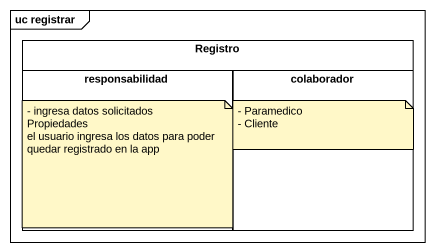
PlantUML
@startuml
mainframe uc registrar
rectangle Registro {
  rectangle responsabilidad
  rectangle colaborador
}
note as N1
  - ingresa datos solicitados
  Propiedades
  el usuario ingresa los datos para poder quedar registrado en la app
end note
note as N2
  - Paramedico
  - Cliente
end note
@enduml
